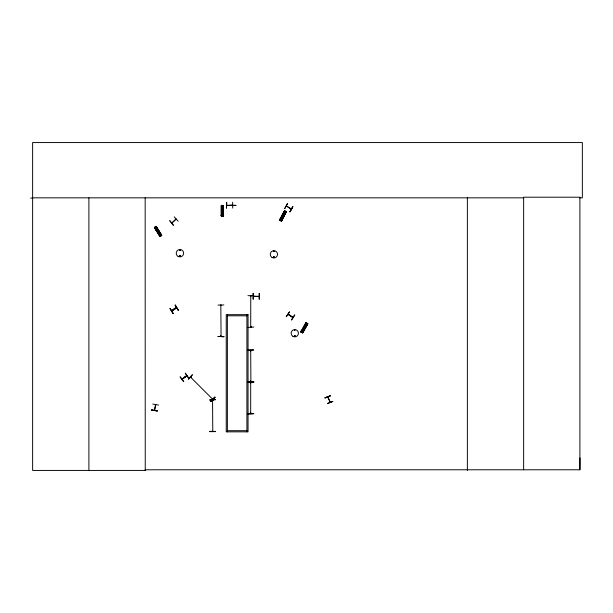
<?xml version="1.0" encoding="UTF-8"?>
<svg xmlns="http://www.w3.org/2000/svg" width="613" height="613" viewBox="0 0 613 613"><rect width="100%" height="100%" fill="white"/><g stroke="black" fill="none" stroke-linecap="round" stroke-linejoin="round"><path stroke-width="0.92" d="M579.484 197.838L582.35 197.838L582.35 142.568L32.627 142.568L32.627 470.432L145.25 470.432L145.174 469.788L579.906 469.788L579.99 457.934M327.694 397.048L330.192 402.136M182.061 379.026L186.704 375.554L186.214 376.121M182.605 378.895L182.191 379.232L186.766 375.838M182.659 378.834L182.015 379.064M186.421 376.06L186.59 375.6M291.336 209.071L286.386 205.968L291.229 209.248M287.949 314.369L292.891 317.511L288.056 314.201M212.711 399.285L190.574 377.148L191.072 377.309M212.849 399.063L212.397 398.688M176.115 308.209C177.962 305.764 169.563 311.488 172.284 310.699M220.826 305.059L220.787 305.68M212.765 431.284L212.558 399.975M220.764 335.901L221.063 336.414L220.826 305.121M212.765 399.975L212.765 400.626M250.771 296.294L250.771 295.704M250.702 326.545L250.97 327.074M250.893 350.299L250.893 350.95L250.686 350.299M250.686 381.669L250.686 381.018M250.686 413.645L250.686 382.282M250.916 413.116L250.893 413.645M180.222 250.227L179.632 250.073L180.26 250.158M273.513 256.962C274.317 258.517 274.264 255.629 273.559 257.154M274.21 251.368C273.544 250.127 273.597 252.449 274.18 251.207M274.448 257.215C273.467 255.177 273.16 258.617 274.356 257.33M294.485 330.177L295.114 330.093L294.524 330.254M294.401 335.955C295.458 334.637 294.96 337.365 294.462 335.863M151.587 410.112L157.395 410.909L151.587 410.089M152.767 404.044L158.529 405.078M154.629 410.312L155.802 404.626M212.795 400.504L212.795 400.097M251.001 326.951L250.763 326.484L250.771 327.074M250.916 350.874L250.893 350.36M250.656 381.14L250.893 381.608L250.686 350.36L250.694 350.889M250.656 382.405L250.648 382.895M250.924 413.522L250.886 413.055M179.448 255.652C180.138 257.805 180.674 254.663 179.678 255.475M294.294 335.817C296.332 334.46 294.24 338.008 294.432 335.579M284.432 210.696L279.52 220.067L281.528 221.101L286.401 211.7L284.394 210.673M279.635 220.128L284.524 210.742M284.654 210.811L279.75 220.19L284.731 210.849M279.972 220.305L284.884 210.926M280.087 220.358L284.999 210.987M280.846 220.021L280.716 220.534M280.923 220.78L285.796 211.393L281.038 220.841M281.076 220.864L285.926 211.454M281.183 220.918L286.125 211.562M286.171 211.585L281.375 221.017L286.355 211.677M253.376 296.186L259.107 296.447M300.83 331.871L305.948 322.607L307.918 323.687L302.722 332.913L300.791 331.848M300.922 331.924L306.071 322.676M301.06 331.993L306.194 322.744M301.121 332.031L306.278 322.79M301.274 332.116L306.385 322.852M301.381 332.177L306.492 322.913M301.519 332.246L302.04 332.537M302.171 332.606L307.32 323.358M302.301 332.675L307.427 323.419M302.393 332.729L307.573 323.503M302.5 332.79L307.657 323.549M302.63 332.867L307.78 323.618M289.811 211.692L292.861 206.688M289.995 211.807L292.822 206.673L290.018 211.822M286.202 316.614L289.543 311.795L286.386 316.729M291.436 319.863L294.592 314.929M291.688 320.017L294.776 315.036M155.541 404.58L154.422 410.335M188.52 379.087L192.428 374.719L188.543 379.118M212.527 398.726L212.657 399.293M210.788 401.354L214.902 397.186M210.941 401.507L215.056 397.339M176.575 307.902L171.778 311.013M160.667 235.875L160.667 235.346M169.816 220.726L173.456 225.331L169.786 220.749M174.199 216.841L178.145 221.178M175.992 218.964L171.901 222.994M171.87 222.956L176.253 219.163M221.032 305.649L221.055 305.075M220.803 335.855L220.795 336.307M179.793 249.905L180.092 250.112M182.214 379.194L186.758 375.715L182.253 379.179M180.061 376.987L183.586 381.669M188.52 377.983L185.272 373.095L188.551 377.96M176.682 307.833L171.885 310.983M173.027 313.542L170.069 308.469L173.05 313.527M155.035 228.343L156.698 227.323M155.411 228.956L157.074 227.929M155.978 229.867L157.641 228.848M156.476 230.687L158.139 229.66M157.035 231.599L158.698 230.572M159.449 235.522L161.119 234.495M159.334 235.951L161.548 234.587M324.974 397.829L330.461 395.753L324.967 397.806M325.074 398.067L330.445 395.722M327.472 403.546L332.936 401.423L327.442 403.469M179.938 255.537C178.621 256.586 181.364 256.119 179.847 255.598M226.733 202.367L226.526 208.236L226.649 202.374M232.649 205.071L226.795 205.401L236.105 205.363L228.09 205.462M232.71 208.106L232.634 202.244M247.943 295.681L253.797 295.604M217.998 305.082L223.852 304.96M253.797 327.051L247.943 327.411M223.86 336.706L217.998 336.445L223.86 336.736M217.998 336.491L223.86 336.491M247.859 350.023L253.713 349.954L247.859 350.322M247.859 381.723L253.721 381.654L253.721 382.259L247.859 382.282L253.721 382.221M247.859 381.769L253.721 381.73M247.859 381.999L253.721 381.976M247.859 413.698L253.721 413.629L247.859 413.99M247.859 413.744L253.721 413.668M209.73 431.36L215.592 431.406M209.738 431.659L215.592 431.621M30.65 198.068L32.627 198.06M32.627 197.838L523.64 197.838M221.362 206.489L223.316 206.489M221.362 207.209L223.316 207.209M221.362 208.282L223.316 208.282M221.354 209.232L223.308 209.232M221.354 210.313L223.308 210.313M221.362 214.918L223.316 214.918M221.032 215.217L223.638 215.217M221.032 215.301L223.638 215.301M223.469 215.991L221.209 215.998L221.216 205.416L223.469 205.409L223.469 215.991L223.331 205.409M253.046 293.359L253.077 299.213M259.23 293.359L259.23 299.213M253.376 296.385L259.238 296.385M227.377 315.81L246.901 315.81M227.377 430.701L246.901 430.701M327.871 396.887L330.192 402.205M151.641 409.836L157.38 410.994M302.132 331.993L301.742 332.208M284.034 211.692L285.765 212.596M283.704 212.328L285.436 213.232M283.206 213.286L284.938 214.182M282.769 214.129L284.501 215.033M282.271 215.086L284.003 215.983M280.156 219.178L281.888 220.075M282.041 220.496L279.727 219.293L282.003 220.565M250.97 295.704L250.978 296.294M250.893 382.282L250.893 382.872M305.55 323.61L307.251 324.561M305.197 324.239L306.906 325.189M304.676 325.174L306.385 326.124M304.209 326.009L305.918 326.959M303.688 326.951L305.397 327.901M301.45 330.974L303.159 331.924M301.014 331.081L303.297 332.346M300.975 331.15L303.251 332.422M288.102 314.231L292.945 317.197M190.789 377.026L191.095 377.378M212.542 400.55L212.558 400.036M212.673 399.247L212.32 398.94M180.253 376.842L183.762 381.539M175.05 305.205L178.207 310.14M170.016 308.508L173.264 313.381M156.116 226.412L161.679 235.415M156.047 226.458L161.556 235.492L155.901 226.542M155.794 226.611L161.357 235.614M161.265 235.668L155.687 226.672L161.227 235.691M161.104 235.767L160.591 236.082M154.928 227.147L160.476 236.166L154.813 227.224M160.33 236.258L154.706 227.285L160.215 236.327M154.491 227.423L160.108 236.388M154.384 227.484L160.001 236.457M232.005 205.294L231.998 205.447M250.709 326.951L250.771 295.765M212.765 400.036L212.765 400.565M579.906 469.788L579.906 197.202L523.64 197.202L523.64 469.788M467.367 197.838L467.367 470.432M259.314 293.359L259.245 299.213M253.292 293.359L253.292 299.213M246.901 314.668L246.901 431.843M227.377 314.668L227.377 431.843M223.209 205.409L223.316 215.991M223.163 215.991L223.078 205.409L222.948 215.991M222.933 215.991L222.826 205.409L222.78 215.991M221.883 205.416L221.891 215.998M221.737 205.416L221.76 215.998M221.599 205.416L221.638 215.998M221.469 205.416L221.515 215.998M221.362 205.416L221.377 215.998M145.166 197.838L145.25 470.432M88.9 197.838L88.9 470.432M282.961 214.964C283.566 216.596 284.194 213.738 282.961 214.964M157.166 230.526C157.74 232.174 158.422 229.323 157.166 230.526M304.377 326.852C304.937 328.499 305.649 325.656 304.377 326.852M221.914 209.661C222.442 211.316 223.201 208.489 221.914 209.661M287.566 203.409L284.761 208.558L287.566 203.409M214.841 397.132L210.956 401.53L214.841 397.132M175.249 305.067L178.199 310.147L175.249 305.067M156.261 226.32L154.346 227.507L159.901 236.518L161.809 235.331L156.261 226.32M215.592 399.63L209.73 399.99L215.592 399.63M248.043 314.668L226.235 314.668L226.235 431.843L248.043 431.843L248.043 314.668M292.976 336.376A3.647 3.647 0 0 0 298.447 333.219A3.647 3.647 0 0 0 292.976 330.055A3.647 3.647 0 0 0 292.976 336.376M272.072 257.491A3.655 3.655 0 0 0 277.551 254.326A3.655 3.655 0 0 0 272.072 251.161A3.655 3.655 0 0 0 272.072 257.491M178.084 256.403A3.709 3.709 0 0 0 183.647 253.192A3.709 3.709 0 0 0 178.084 249.989A3.709 3.709 0 0 0 178.084 256.403"/></g></svg>
